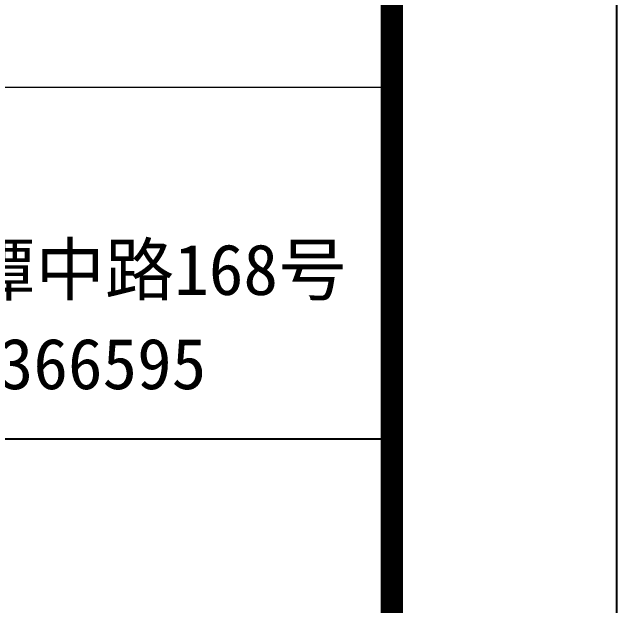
# Model space of a CAD drawing. Extents: x 8254 to 366479, y -216343 to -120021.
# Drawn here: x 124978 to 126321, y -186986 to -185667 of the extents above; entities that cross this region are included whole.
import ezdxf

# ---------------------------------------------------------------- set-up
doc = ezdxf.new("R2010")
doc.units = 0
doc.header["$LTSCALE"] = 500
doc.header["$MEASUREMENT"] = 0
doc.layers.get('0').update_dxf_attribs({"linetype": 'CONTINUOUS'})
doc.layers.add('PUB_TITLE', color=4, linetype='CONTINUOUS')
doc.layers.add('TWT_TITLE', color=7, linetype='CONTINUOUS')
doc.layers.add('T－图例', color=7, linetype='CONTINUOUS', lineweight=0)
doc.styles.add('宋体', font='SimSun.ttf', dxfattribs={"width": 0.8})

msp = doc.modelspace()

# ---------------------------------------------------------------- linework, layer by layer
at = {"color": 7}
for p, q in [((125821.08, -179391.405), (125821.08, -199391.405)), ((122703.134, -186614.902), (125821.08, -186614.902))]:
    msp.add_line(p, q, dxfattribs=at)
at = {"layer": 'PUB_TITLE', "color": 7}
msp.add_line((125821.08, -199391.405), (125821.08, -179391.405), dxfattribs=at)
msp.add_line((125821.08, -199391.405), (125821.08, -179391.405), dxfattribs=at)
at = {"layer": 'TWT_TITLE'}
msp.add_lwpolyline([(96621.08, -199891.405), (126321.08, -199891.405), (126321.08, -178891.405), (96621.08, -178891.405)], close=True, dxfattribs=at)
at = {"layer": 'TWT_TITLE', "const_width": 50}
msp.add_lwpolyline([(97871.08, -199391.405), (125821.08, -199391.405), (125821.08, -179391.405), (97871.08, -179391.405)], close=True, dxfattribs=at)
at = {"layer": 'T－图例', "color": 7}
msp.add_line((122703.134, -185833.957), (125821.08, -185833.957), dxfattribs=at)

# ---------------------------------------------------------------- texts
at = {"color": 7, "style": '宋体'}
for s, p in [('地址：泾县桃花潭中路168号', (123797.519, -186295.251)), ('电话：（0563）2366595', (123793.829, -186504.501))]:
    msp.add_text(s, height=112.92962, dxfattribs=at).set_placement(p)

doc.saveas('drawing.dxf')
